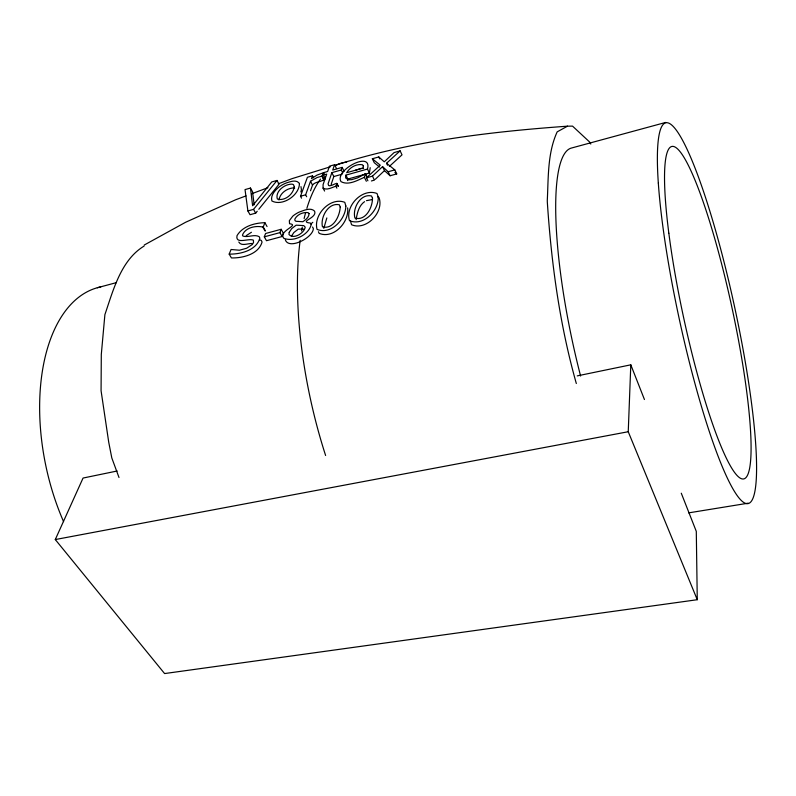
<?xml version="1.0" encoding="UTF-8"?>
<svg xmlns="http://www.w3.org/2000/svg" width="796" height="796" viewBox="0 0 796 796"><rect width="100%" height="100%" fill="white"/><g stroke="black" fill="none" stroke-linecap="round" stroke-linejoin="round"><path stroke-width="1.19" d="M117.151 471.003L83.063 478.048L55.282 539.559L164.593 673.565L697.266 599.716L628.243 431.73L630.8 364.827L577.239 375.891M356.13 219.686C357.125 213.209 358.817 205.657 364.548 201.677M323.803 228.343L326.838 217.935M347.534 180.583L347.872 179.06L345.892 175.14L367.463 169.06C372.598 149.996 333.922 170.294 341.036 181.657C348.499 185.717 357.354 180.324 364.379 177.309L365.473 173.777L357.444 177.936L351.703 179.657L348.2 179.836L345.613 177.886L345.892 175.14M278.938 199.995C280.003 193.597 285.863 189.08 292.032 188.075A7.632 3.363 -28.3 0 1 294.689 188.115M300.848 191.965L301.445 189.786L300.968 186.622M347.872 179.06L369.404 173.021L370.21 167.697M336.877 188.164L335.872 186.204C339.285 179.856 331.395 187.15 328.639 185.528L328.071 183.876L331.832 172.662L341.285 169.986L342.151 167.369L332.718 170.055L334.549 164.722L329.464 166.175L327.624 171.508L324.181 172.483L323.275 175.1L325.265 178.961M331.146 184.423L333.813 176.543L331.832 172.662M310.51 190.761L312.53 185.1C315.833 180.513 324.539 182.791 325.305 176.682M324.161 179.966L322.161 176.105L323.315 172.822L317.067 175.07L311.465 178.602L312.47 175.826L307.425 177.259L300.51 196.244L301.545 198.174M306.659 196.741L305.634 194.811L310.51 181.259L317.116 177.528L322.161 176.105M282.102 236.521L283.326 233.178L281.167 229.288L265.575 233.507L264.302 236.84L266.491 240.71L282.102 236.521L279.933 232.621L281.167 229.288M265.396 230.81L263.237 226.969L264.889 222.701C254.611 222.9 242.591 226.273 237.029 235.616C235.128 244.75 248.77 237.934 253.377 240.163L253.536 242.521L252.223 244.561L246.661 248.233L239.457 250.233L231.079 249.496L229.178 254.113L231.437 257.944C242.77 258.163 258.561 254.342 262.063 242.054L261.347 240.491L259.426 239.636M291.386 236.283L293.843 232.551L298.281 229.099L303.803 229.168M254.153 204.791L252.541 191.756L250.461 188.045L245.029 189.597L247.894 210.95L250.034 214.711L255.675 213.149L257.227 211.219M258.79 209.288L279.048 184.204L277.008 180.443L271.744 181.956L252.621 205.766L250.461 188.045M247.894 210.95L253.546 209.368L277.008 180.443M375.264 179.329L384.468 170.623L382.548 166.643L372.468 176.135L366.419 177.816L367.901 180.801M389.373 166.404L402.01 154.852L400.139 150.862L394.09 152.583L384.269 161.827L378.796 156.941L372.349 158.772L374.269 162.712L379.553 167.031M366.419 177.816L380.269 165.22L372.349 158.772M387.513 165.23L386.558 163.24L400.139 150.862M311.117 223.746L312.828 222.313M246.183 235.666L251.427 232.263M144.215 245.049L185.577 222.283L235.666 199.766L246.024 195.886M590.791 144.046L589.557 141.957L572.543 126.126L567.498 126.176L557.18 131.857C547.469 153.001 548.454 177.399 547.3 200.194L547.31 201.866C551.339 263.098 559.618 324.38 576.324 383.513M355.394 170.294L360.926 168.473L363.593 168.384M335.872 186.204C331.962 187.368 327.017 190.612 323.067 188.135L323.086 184.612L326.718 174.115L323.275 175.1M144.126 246.054C120.902 260.043 113.161 290.46 104.893 314.629L101.301 354.469L101.072 390.736L108.744 442.337L111.798 457.909L119.002 477.51M251.785 193.726L267.904 187.697M278.262 183.816L292.072 178.642L330.449 166.762M366.468 200.662L372.438 199.527M335.096 165.329C410.338 141.2 488.983 131.828 567.498 126.176M333.813 176.543L342.071 174.205M300.51 196.244L305.634 194.811M382.548 166.643L388.169 171.747L394.806 169.886L396.726 173.916L390.1 175.757L384.468 170.623M371.404 180.961L374.418 180.115L372.468 176.135M229.178 254.113C240.531 254.302 256.312 250.481 259.864 238.183L259.158 236.631C254.083 233.954 248.203 237.755 242.969 236.094L242.442 235.178C245.069 227.656 255.695 225.298 262.819 227.079L263.237 226.969M665.705 122.435L571.548 148.016A189.737 40.268 77.8 0 0 580.602 376.03M264.302 236.84L279.933 232.621M97.341 287.744L116.395 282.63M55.282 539.559L628.243 431.73M688.659 512.873L748.18 503.191M252.362 243.516C248.203 243.148 241.307 246.7 238.79 242.024M377.553 196.532L379.015 197.537C384.359 212.164 366.18 231.029 351.563 224.741L350.439 220.89M386.558 163.24L394.806 169.886M394.896 172.424L396.726 173.916M262.819 227.079L264.988 230.92M253.546 209.368L255.675 213.149M264.889 222.701L267.048 226.542M312.549 227.029L313.345 228.492C313.435 237.526 288.699 250.392 285.276 239.686M310.51 181.259L312.53 185.1M312.47 175.826L313.465 177.737M323.067 188.135L324.589 191.05M321.892 176.185L323.892 180.045M323.315 172.822L324.31 174.752M336.847 183.279L338.35 186.214M336.539 183.369L338.051 186.304M334.549 164.722L336.509 168.583M342.151 167.369L344.111 171.259M341.285 169.986L342.758 172.901M365.473 173.777L367.424 177.737M365.165 173.866L366.14 175.846M364.379 177.309L366.349 181.279M367.463 169.06L369.404 173.021M388.169 171.747L390.1 175.757M378.796 156.941L379.752 158.911M318.42 231.726L319.186 233.367C333.494 239.288 349.394 222.283 347.643 207.885M630.8 364.827L644.442 399.522M681.277 493.202L696.291 531.37L697.266 599.716M63.571 521.629A164.294 90.475 78 0 1 100.793 286.908M325.614 455.491A223.686 82.028 77.8 0 1 300.172 240.332M301.594 230.999A223.686 82.028 77.8 0 1 302.301 227.139M304.132 218.522A223.686 82.028 77.8 0 1 305.604 212.731M306.868 208.333A223.686 82.028 77.8 0 1 320.47 179.09M335.633 165.389A223.686 82.028 77.8 0 1 346.648 162.145M299.445 184.174C298.629 195.906 282.212 206.512 271.874 200.96C270.341 195.597 274.849 190.513 278.68 187.289A13.472 5.9 -28.3 0 1 286.351 182.941C290.222 181.777 295.555 179.458 298.938 182.801L299.445 184.174M372.508 198.264C372.488 207.338 365.931 221.159 354.966 218.094C352.15 208.86 360.28 193.239 371.533 195.995L372.508 198.264M309.057 213.617C309.077 217.348 305.604 219.815 302.848 221.736L296.122 221.298A6.736 3.085 -28.3 0 1 295.037 218.751C297.475 214.343 303.236 211.915 308.132 212.641L309.057 213.617M378.269 197.189C378.558 211.189 363.284 226.353 349.484 220.701C344.777 206.094 362.349 187.717 377.025 193.498L378.269 197.189M340.22 207.069C339.783 215.985 333.355 229.815 322.47 226.81C320.191 217.597 328.211 202.154 339.365 204.801L340.22 207.069M363.294 165.986L363.105 168.055L346.698 172.702C349.673 167.508 356.479 163.538 362.508 164.782L363.294 165.986M345.862 206.035C345.613 219.716 330.758 235.049 317.057 229.387C313.117 214.93 330.221 196.632 344.777 202.323L345.862 206.035M289.227 232.362L288.968 234.502C293.615 239.725 304.221 233.178 305.226 227.168L303.734 225.596L296.142 225.178L291.684 228.631L289.227 232.362M311.216 224.532C308.689 235.079 293.615 242.253 283.804 238.303C277.874 230.93 300.331 225.069 289.545 223.736L289.336 220.681L292.769 216.164A13.522 6.189 -28.3 0 1 299.226 212.074C303.774 210.542 310.5 207.05 314.549 211.109C317.704 218.034 298.112 221.676 310.43 223.079L311.216 224.532M294.261 186.553C293.545 194.174 284.868 201.378 277.336 199.04C275.157 191.866 283.286 185.189 289.993 184.274A7.652 3.353 -28.3 0 1 293.525 184.752L294.261 186.553M668.839 233.238A170.085 24.676 77.8 0 0 743.414 478.973A170.085 24.676 77.8 0 0 710.957 225.825A170.085 24.676 77.8 0 0 668.839 233.238M658.322 183.09A194.801 28.318 77.8 0 0 739.484 498.535A194.801 28.318 77.8 0 0 722.738 256.879A194.801 28.318 77.8 0 0 658.322 183.09"/></g></svg>
